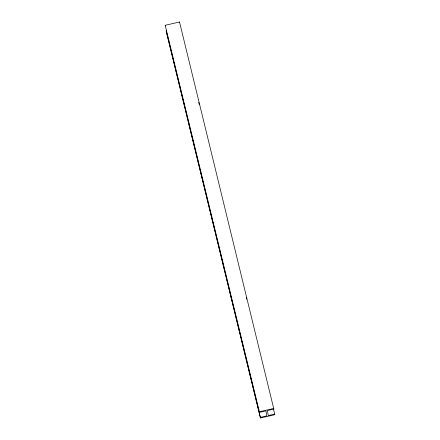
<?xml version="1.0" encoding="UTF-8"?>
<svg xmlns="http://www.w3.org/2000/svg" width="440" height="440" viewBox="0 0 440 440"><rect width="100%" height="100%" fill="white"/><g stroke="black" fill="none" stroke-linecap="round" stroke-linejoin="round"><path stroke-width="0.66" d="M165.308 25.916L165.204 25.289L179.52 22L273.845 409.079L268.043 410.41A0.66 0.286 -13.7 0 0 267.449 410.839L268.202 415.283A0.66 0.286 -13.7 0 0 268.889 415.415L274.692 414.084L274.797 414.711L260.48 418L166.155 30.921L260.48 418M165.204 25.289L259.529 412.368L265.326 411.032A0.66 0.286 -13.7 0 1 266.019 411.169L266.767 415.613A0.66 0.286 -13.7 0 1 266.173 416.042L260.376 417.373M198.698 102.388L199.188 104.39M246.213 297.281L246.703 299.283M273.389 408.743L274.797 414.711M273.845 409.079L273.735 408.452L259.419 411.741L259.529 412.368M179.52 22L179.625 22.627"/></g></svg>
